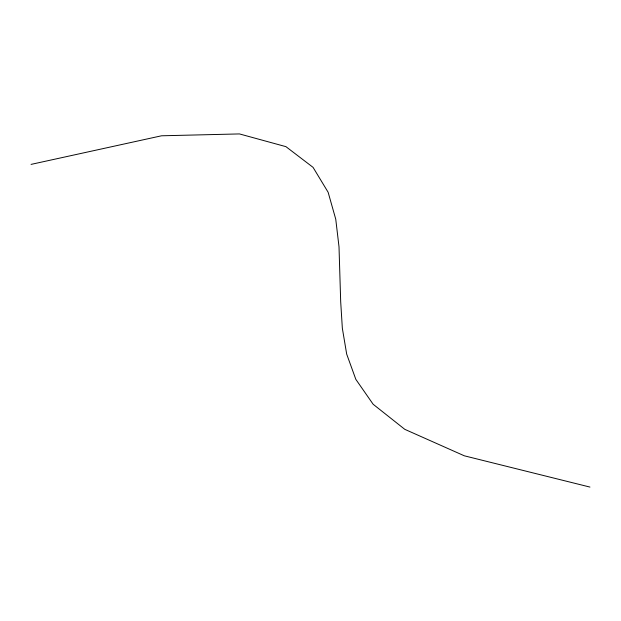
<?xml version="1.0" encoding="UTF-8"?>
<svg xmlns="http://www.w3.org/2000/svg" width="621" height="621" viewBox="0 0 621 621"><rect width="100%" height="100%" fill="white"/><g stroke="black" fill="none" stroke-linecap="round" stroke-linejoin="round"><path stroke-width="0.93" d="M31.05 164.394L161.545 135.789L239.465 133.926L285.939 146.657L313.062 167.359L328.129 192.262L335.751 219.19L339.012 246.847L340.688 301.682L342.342 328.237L346.681 354.094L355.825 379.346L373.136 404.248L404.776 429.328L464.345 455.814L589.95 487.074"/></g></svg>
